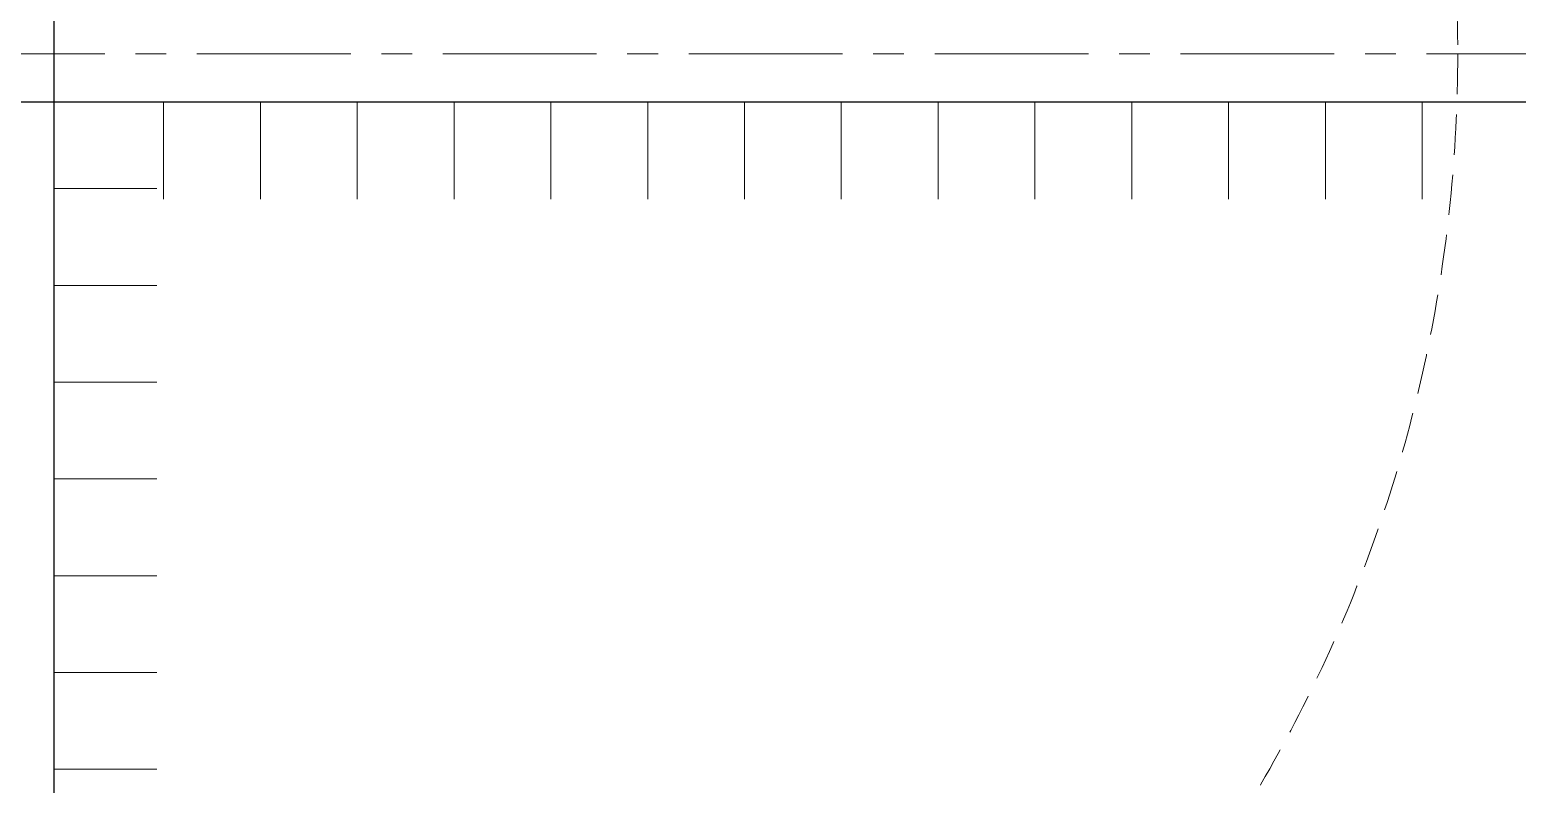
# Model space of a CAD drawing. Header units: millimetres. Extents: x -1359830 to -1240265, y -705366 to -618243.
# Drawn here: x -1295795 to -1295057, y -633011 to -632637 of the extents above; entities that cross this region are included whole.
import ezdxf

# ---------------------------------------------------------------- set-up
doc = ezdxf.new("R2010")
doc.units = ezdxf.units.MM
doc.header["$MEASUREMENT"] = 0
doc.linetypes.add('CENTER', pattern=[50.8, 31.75, -6.35, 6.35, -6.35])
doc.linetypes.add('HIDDENX2', pattern=[0.75, 0.5, -0.25])
for name, color, linetype, lineweight in [('1.NET BAO-F', 3, 'Continuous', 25), ('5.HATCH-F', 8, 'Continuous', 5), ('6.NET TRUC-F', 5, 'CENTER', 15), ('8.KHUAT-F', 9, 'HIDDENX2', 18), ('S-dims', 8, 'Continuous', 18)]:
    doc.layers.add(name, color=color, linetype=linetype, lineweight=lineweight)

# ---------------------------------------------------------------- blocks, each defined once
blk = doc.blocks.new('18')
at = {"layer": '1.NET BAO-F', "ltscale": 10}
for p, q in [((-1311869.742, -623200.853), (-1311869.742, -623500.853)), ((-1311869.742, -623353.853), (-1312022.742, -623353.853)), ((-1311722.742, -623353.853), (-1311869.742, -623353.853))]:
    blk.add_line(p, q, dxfattribs=at)
blk.add_circle((-1311872.742, -623350.853), 150, dxfattribs=at)
at = {"layer": '5.HATCH-F', "ltscale": 10}
for p, q in [((-1311862.945, -623353.853), (-1311862.945, -623359.853)), ((-1311856.945, -623353.853), (-1311856.945, -623359.853)), ((-1311850.945, -623353.853), (-1311850.945, -623359.853)), ((-1311844.945, -623353.853), (-1311844.945, -623359.853)), ((-1311838.945, -623353.853), (-1311838.945, -623359.853)), ((-1311832.945, -623353.853), (-1311832.945, -623359.853)), ((-1311826.945, -623353.853), (-1311826.945, -623359.853)), ((-1311820.945, -623353.853), (-1311820.945, -623359.853)), ((-1311814.945, -623353.853), (-1311814.945, -623359.853)), ((-1311808.945, -623353.853), (-1311808.945, -623359.853)), ((-1311802.945, -623353.853), (-1311802.945, -623359.853)), ((-1311796.945, -623353.853), (-1311796.945, -623359.853)), ((-1311790.945, -623353.853), (-1311790.945, -623359.853)), ((-1311784.945, -623353.853), (-1311784.945, -623359.853)), ((-1311863.742, -623359.202), (-1311869.742, -623359.202)), ((-1311863.739, -623359.202), (-1311869.739, -623359.202)), ((-1311863.735, -623359.202), (-1311869.735, -623359.202)), ((-1311863.731, -623359.202), (-1311869.731, -623359.202)), ((-1311863.727, -623359.202), (-1311869.727, -623359.202)), ((-1311863.724, -623359.202), (-1311869.724, -623359.202)), ((-1311863.72, -623359.202), (-1311869.72, -623359.202)), ((-1311863.716, -623359.202), (-1311869.716, -623359.202)), ((-1311863.712, -623359.202), (-1311869.712, -623359.202)), ((-1311863.709, -623359.202), (-1311869.709, -623359.202)), ((-1311863.705, -623359.202), (-1311869.705, -623359.202)), ((-1311863.701, -623359.202), (-1311869.701, -623359.202)), ((-1311863.697, -623359.202), (-1311869.697, -623359.202)), ((-1311863.694, -623359.202), (-1311869.694, -623359.202)), ((-1311863.69, -623359.202), (-1311869.69, -623359.202)), ((-1311863.686, -623359.202), (-1311869.686, -623359.202)), ((-1311863.682, -623359.202), (-1311869.682, -623359.202)), ((-1311863.679, -623359.202), (-1311869.679, -623359.202)), ((-1311863.675, -623359.202), (-1311869.675, -623359.202)), ((-1311863.671, -623359.202), (-1311869.671, -623359.202)), ((-1311863.667, -623359.202), (-1311869.667, -623359.202)), ((-1311863.664, -623359.202), (-1311869.664, -623359.202)), ((-1311863.66, -623359.202), (-1311869.66, -623359.202)), ((-1311863.656, -623359.202), (-1311869.656, -623359.202)), ((-1311863.652, -623359.202), (-1311869.652, -623359.202)), ((-1311863.649, -623359.202), (-1311869.649, -623359.202)), ((-1311863.645, -623359.202), (-1311869.645, -623359.202)), ((-1311863.641, -623359.202), (-1311869.641, -623359.202)), ((-1311863.637, -623359.202), (-1311869.637, -623359.202)), ((-1311863.634, -623359.202), (-1311869.634, -623359.202)), ((-1311863.63, -623359.202), (-1311869.63, -623359.202)), ((-1311863.626, -623359.202), (-1311869.626, -623359.202)), ((-1311863.622, -623359.202), (-1311869.622, -623359.202)), ((-1311863.619, -623359.202), (-1311869.619, -623359.202)), ((-1311863.615, -623359.202), (-1311869.615, -623359.202)), ((-1311863.611, -623359.202), (-1311869.611, -623359.202)), ((-1311863.607, -623359.202), (-1311869.607, -623359.202)), ((-1311863.604, -623359.202), (-1311869.604, -623359.202)), ((-1311863.6, -623359.202), (-1311869.6, -623359.202)), ((-1311863.596, -623359.202), (-1311869.596, -623359.202)), ((-1311863.592, -623359.202), (-1311869.592, -623359.202)), ((-1311863.589, -623359.202), (-1311869.589, -623359.202)), ((-1311863.585, -623359.202), (-1311869.585, -623359.202)), ((-1311863.581, -623359.202), (-1311869.581, -623359.202)), ((-1311863.577, -623359.202), (-1311869.577, -623359.202)), ((-1311863.574, -623359.202), (-1311869.574, -623359.202)), ((-1311863.57, -623359.202), (-1311869.57, -623359.202)), ((-1311863.566, -623359.202), (-1311869.566, -623359.202)), ((-1311863.562, -623359.202), (-1311869.562, -623359.202)), ((-1311863.559, -623359.202), (-1311869.559, -623359.202)), ((-1311863.555, -623359.202), (-1311869.555, -623359.202)), ((-1311863.551, -623359.202), (-1311869.551, -623359.202)), ((-1311863.547, -623359.202), (-1311869.547, -623359.202)), ((-1311863.544, -623359.202), (-1311869.544, -623359.202)), ((-1311863.54, -623359.202), (-1311869.54, -623359.202)), ((-1311863.536, -623359.202), (-1311869.536, -623359.202)), ((-1311863.532, -623359.202), (-1311869.532, -623359.202)), ((-1311863.529, -623359.202), (-1311869.529, -623359.202)), ((-1311863.525, -623359.202), (-1311869.525, -623359.202)), ((-1311863.521, -623359.202), (-1311869.521, -623359.202)), ((-1311863.517, -623359.202), (-1311869.517, -623359.202)), ((-1311863.514, -623359.202), (-1311869.514, -623359.202)), ((-1311863.51, -623359.202), (-1311869.51, -623359.202)), ((-1311863.506, -623359.202), (-1311869.506, -623359.202)), ((-1311863.502, -623359.202), (-1311869.502, -623359.202)), ((-1311863.499, -623359.202), (-1311869.499, -623359.202)), ((-1311863.495, -623359.202), (-1311869.495, -623359.202)), ((-1311863.491, -623359.202), (-1311869.491, -623359.202)), ((-1311863.487, -623359.202), (-1311869.487, -623359.202)), ((-1311863.484, -623359.202), (-1311869.484, -623359.202)), ((-1311863.48, -623359.202), (-1311869.48, -623359.202)), ((-1311863.476, -623359.202), (-1311869.476, -623359.202)), ((-1311863.472, -623359.202), (-1311869.472, -623359.202)), ((-1311863.469, -623359.202), (-1311869.469, -623359.202)), ((-1311863.465, -623359.202), (-1311869.465, -623359.202)), ((-1311863.461, -623359.202), (-1311869.461, -623359.202)), ((-1311863.457, -623359.202), (-1311869.457, -623359.202)), ((-1311863.454, -623359.202), (-1311869.454, -623359.202)), ((-1311863.45, -623359.202), (-1311869.45, -623359.202)), ((-1311863.446, -623359.202), (-1311869.446, -623359.202)), ((-1311863.442, -623359.202), (-1311869.442, -623359.202)), ((-1311863.439, -623359.202), (-1311869.439, -623359.202)), ((-1311863.435, -623359.202), (-1311869.435, -623359.202)), ((-1311863.431, -623359.202), (-1311869.431, -623359.202)), ((-1311863.427, -623359.202), (-1311869.427, -623359.202)), ((-1311863.424, -623359.202), (-1311869.424, -623359.202)), ((-1311863.42, -623359.202), (-1311869.42, -623359.202)), ((-1311863.416, -623359.202), (-1311869.416, -623359.202)), ((-1311863.412, -623359.202), (-1311869.412, -623359.202)), ((-1311863.409, -623359.202), (-1311869.409, -623359.202)), ((-1311863.405, -623359.202), (-1311869.405, -623359.202)), ((-1311863.401, -623359.202), (-1311869.401, -623359.202)), ((-1311863.397, -623359.202), (-1311869.397, -623359.202)), ((-1311863.394, -623359.202), (-1311869.394, -623359.202)), ((-1311863.39, -623359.202), (-1311869.39, -623359.202)), ((-1311863.386, -623359.202), (-1311869.386, -623359.202)), ((-1311863.382, -623359.202), (-1311869.382, -623359.202)), ((-1311863.379, -623359.202), (-1311869.379, -623359.202)), ((-1311863.375, -623359.202), (-1311869.375, -623359.202)), ((-1311863.371, -623359.202), (-1311869.371, -623359.202)), ((-1311863.742, -623365.202), (-1311869.742, -623365.202)), ((-1311863.739, -623365.202), (-1311869.739, -623365.202)), ((-1311863.735, -623365.202), (-1311869.735, -623365.202)), ((-1311863.731, -623365.202), (-1311869.731, -623365.202)), ((-1311863.727, -623365.202), (-1311869.727, -623365.202)), ((-1311863.724, -623365.202), (-1311869.724, -623365.202)), ((-1311863.72, -623365.202), (-1311869.72, -623365.202)), ((-1311863.716, -623365.202), (-1311869.716, -623365.202)), ((-1311863.712, -623365.202), (-1311869.712, -623365.202)), ((-1311863.709, -623365.202), (-1311869.709, -623365.202)), ((-1311863.705, -623365.202), (-1311869.705, -623365.202)), ((-1311863.701, -623365.202), (-1311869.701, -623365.202)), ((-1311863.697, -623365.202), (-1311869.697, -623365.202)), ((-1311863.694, -623365.202), (-1311869.694, -623365.202)), ((-1311863.69, -623365.202), (-1311869.69, -623365.202)), ((-1311863.686, -623365.202), (-1311869.686, -623365.202)), ((-1311863.682, -623365.202), (-1311869.682, -623365.202)), ((-1311863.679, -623365.202), (-1311869.679, -623365.202)), ((-1311863.675, -623365.202), (-1311869.675, -623365.202)), ((-1311863.671, -623365.202), (-1311869.671, -623365.202)), ((-1311863.667, -623365.202), (-1311869.667, -623365.202)), ((-1311863.664, -623365.202), (-1311869.664, -623365.202)), ((-1311863.66, -623365.202), (-1311869.66, -623365.202)), ((-1311863.656, -623365.202), (-1311869.656, -623365.202)), ((-1311863.652, -623365.202), (-1311869.652, -623365.202)), ((-1311863.649, -623365.202), (-1311869.649, -623365.202)), ((-1311863.645, -623365.202), (-1311869.645, -623365.202)), ((-1311863.641, -623365.202), (-1311869.641, -623365.202)), ((-1311863.637, -623365.202), (-1311869.637, -623365.202)), ((-1311863.634, -623365.202), (-1311869.634, -623365.202)), ((-1311863.63, -623365.202), (-1311869.63, -623365.202)), ((-1311863.626, -623365.202), (-1311869.626, -623365.202)), ((-1311863.622, -623365.202), (-1311869.622, -623365.202)), ((-1311863.619, -623365.202), (-1311869.619, -623365.202)), ((-1311863.615, -623365.202), (-1311869.615, -623365.202)), ((-1311863.611, -623365.202), (-1311869.611, -623365.202)), ((-1311863.607, -623365.202), (-1311869.607, -623365.202)), ((-1311863.604, -623365.202), (-1311869.604, -623365.202)), ((-1311863.6, -623365.202), (-1311869.6, -623365.202)), ((-1311863.596, -623365.202), (-1311869.596, -623365.202)), ((-1311863.592, -623365.202), (-1311869.592, -623365.202)), ((-1311863.589, -623365.202), (-1311869.589, -623365.202)), ((-1311863.585, -623365.202), (-1311869.585, -623365.202)), ((-1311863.581, -623365.202), (-1311869.581, -623365.202)), ((-1311863.577, -623365.202), (-1311869.577, -623365.202)), ((-1311863.574, -623365.202), (-1311869.574, -623365.202)), ((-1311863.57, -623365.202), (-1311869.57, -623365.202)), ((-1311863.566, -623365.202), (-1311869.566, -623365.202)), ((-1311863.562, -623365.202), (-1311869.562, -623365.202)), ((-1311863.559, -623365.202), (-1311869.559, -623365.202)), ((-1311863.555, -623365.202), (-1311869.555, -623365.202)), ((-1311863.551, -623365.202), (-1311869.551, -623365.202)), ((-1311863.547, -623365.202), (-1311869.547, -623365.202)), ((-1311863.544, -623365.202), (-1311869.544, -623365.202)), ((-1311863.54, -623365.202), (-1311869.54, -623365.202)), ((-1311863.536, -623365.202), (-1311869.536, -623365.202)), ((-1311863.532, -623365.202), (-1311869.532, -623365.202)), ((-1311863.529, -623365.202), (-1311869.529, -623365.202)), ((-1311863.525, -623365.202), (-1311869.525, -623365.202)), ((-1311863.521, -623365.202), (-1311869.521, -623365.202)), ((-1311863.517, -623365.202), (-1311869.517, -623365.202)), ((-1311863.514, -623365.202), (-1311869.514, -623365.202)), ((-1311863.51, -623365.202), (-1311869.51, -623365.202)), ((-1311863.506, -623365.202), (-1311869.506, -623365.202)), ((-1311863.502, -623365.202), (-1311869.502, -623365.202)), ((-1311863.499, -623365.202), (-1311869.499, -623365.202)), ((-1311863.495, -623365.202), (-1311869.495, -623365.202)), ((-1311863.491, -623365.202), (-1311869.491, -623365.202)), ((-1311863.487, -623365.202), (-1311869.487, -623365.202)), ((-1311863.484, -623365.202), (-1311869.484, -623365.202)), ((-1311863.48, -623365.202), (-1311869.48, -623365.202)), ((-1311863.476, -623365.202), (-1311869.476, -623365.202)), ((-1311863.472, -623365.202), (-1311869.472, -623365.202)), ((-1311863.469, -623365.202), (-1311869.469, -623365.202)), ((-1311863.465, -623365.202), (-1311869.465, -623365.202)), ((-1311863.461, -623365.202), (-1311869.461, -623365.202)), ((-1311863.457, -623365.202), (-1311869.457, -623365.202)), ((-1311863.454, -623365.202), (-1311869.454, -623365.202)), ((-1311863.45, -623365.202), (-1311869.45, -623365.202)), ((-1311863.446, -623365.202), (-1311869.446, -623365.202)), ((-1311863.442, -623365.202), (-1311869.442, -623365.202)), ((-1311863.439, -623365.202), (-1311869.439, -623365.202)), ((-1311863.435, -623365.202), (-1311869.435, -623365.202)), ((-1311863.431, -623365.202), (-1311869.431, -623365.202)), ((-1311863.427, -623365.202), (-1311869.427, -623365.202)), ((-1311863.424, -623365.202), (-1311869.424, -623365.202)), ((-1311863.42, -623365.202), (-1311869.42, -623365.202)), ((-1311863.416, -623365.202), (-1311869.416, -623365.202)), ((-1311863.412, -623365.202), (-1311869.412, -623365.202)), ((-1311863.409, -623365.202), (-1311869.409, -623365.202)), ((-1311863.405, -623365.202), (-1311869.405, -623365.202)), ((-1311863.401, -623365.202), (-1311869.401, -623365.202)), ((-1311863.397, -623365.202), (-1311869.397, -623365.202)), ((-1311863.394, -623365.202), (-1311869.394, -623365.202)), ((-1311863.39, -623365.202), (-1311869.39, -623365.202)), ((-1311863.386, -623365.202), (-1311869.386, -623365.202)), ((-1311863.382, -623365.202), (-1311869.382, -623365.202)), ((-1311863.379, -623365.202), (-1311869.379, -623365.202)), ((-1311863.375, -623365.202), (-1311869.375, -623365.202)), ((-1311863.371, -623365.202), (-1311869.371, -623365.202)), ((-1311863.742, -623371.202), (-1311869.742, -623371.202)), ((-1311863.739, -623371.202), (-1311869.739, -623371.202)), ((-1311863.735, -623371.202), (-1311869.735, -623371.202)), ((-1311863.731, -623371.202), (-1311869.731, -623371.202)), ((-1311863.727, -623371.202), (-1311869.727, -623371.202)), ((-1311863.724, -623371.202), (-1311869.724, -623371.202)), ((-1311863.72, -623371.202), (-1311869.72, -623371.202)), ((-1311863.716, -623371.202), (-1311869.716, -623371.202)), ((-1311863.712, -623371.202), (-1311869.712, -623371.202)), ((-1311863.709, -623371.202), (-1311869.709, -623371.202)), ((-1311863.705, -623371.202), (-1311869.705, -623371.202)), ((-1311863.701, -623371.202), (-1311869.701, -623371.202)), ((-1311863.697, -623371.202), (-1311869.697, -623371.202)), ((-1311863.694, -623371.202), (-1311869.694, -623371.202)), ((-1311863.69, -623371.202), (-1311869.69, -623371.202)), ((-1311863.686, -623371.202), (-1311869.686, -623371.202)), ((-1311863.682, -623371.202), (-1311869.682, -623371.202)), ((-1311863.679, -623371.202), (-1311869.679, -623371.202)), ((-1311863.675, -623371.202), (-1311869.675, -623371.202)), ((-1311863.671, -623371.202), (-1311869.671, -623371.202)), ((-1311863.667, -623371.202), (-1311869.667, -623371.202)), ((-1311863.664, -623371.202), (-1311869.664, -623371.202)), ((-1311863.66, -623371.202), (-1311869.66, -623371.202)), ((-1311863.656, -623371.202), (-1311869.656, -623371.202)), ((-1311863.652, -623371.202), (-1311869.652, -623371.202)), ((-1311863.649, -623371.202), (-1311869.649, -623371.202)), ((-1311863.645, -623371.202), (-1311869.645, -623371.202)), ((-1311863.641, -623371.202), (-1311869.641, -623371.202)), ((-1311863.637, -623371.202), (-1311869.637, -623371.202)), ((-1311863.634, -623371.202), (-1311869.634, -623371.202)), ((-1311863.63, -623371.202), (-1311869.63, -623371.202)), ((-1311863.626, -623371.202), (-1311869.626, -623371.202)), ((-1311863.622, -623371.202), (-1311869.622, -623371.202)), ((-1311863.619, -623371.202), (-1311869.619, -623371.202)), ((-1311863.615, -623371.202), (-1311869.615, -623371.202)), ((-1311863.611, -623371.202), (-1311869.611, -623371.202)), ((-1311863.607, -623371.202), (-1311869.607, -623371.202)), ((-1311863.604, -623371.202), (-1311869.604, -623371.202)), ((-1311863.6, -623371.202), (-1311869.6, -623371.202)), ((-1311863.596, -623371.202), (-1311869.596, -623371.202)), ((-1311863.592, -623371.202), (-1311869.592, -623371.202)), ((-1311863.589, -623371.202), (-1311869.589, -623371.202)), ((-1311863.585, -623371.202), (-1311869.585, -623371.202)), ((-1311863.581, -623371.202), (-1311869.581, -623371.202)), ((-1311863.577, -623371.202), (-1311869.577, -623371.202)), ((-1311863.574, -623371.202), (-1311869.574, -623371.202)), ((-1311863.57, -623371.202), (-1311869.57, -623371.202)), ((-1311863.566, -623371.202), (-1311869.566, -623371.202)), ((-1311863.562, -623371.202), (-1311869.562, -623371.202)), ((-1311863.559, -623371.202), (-1311869.559, -623371.202)), ((-1311863.555, -623371.202), (-1311869.555, -623371.202)), ((-1311863.551, -623371.202), (-1311869.551, -623371.202)), ((-1311863.547, -623371.202), (-1311869.547, -623371.202)), ((-1311863.544, -623371.202), (-1311869.544, -623371.202)), ((-1311863.54, -623371.202), (-1311869.54, -623371.202)), ((-1311863.536, -623371.202), (-1311869.536, -623371.202)), ((-1311863.532, -623371.202), (-1311869.532, -623371.202)), ((-1311863.529, -623371.202), (-1311869.529, -623371.202)), ((-1311863.525, -623371.202), (-1311869.525, -623371.202)), ((-1311863.521, -623371.202), (-1311869.521, -623371.202)), ((-1311863.517, -623371.202), (-1311869.517, -623371.202)), ((-1311863.514, -623371.202), (-1311869.514, -623371.202)), ((-1311863.51, -623371.202), (-1311869.51, -623371.202)), ((-1311863.506, -623371.202), (-1311869.506, -623371.202)), ((-1311863.502, -623371.202), (-1311869.502, -623371.202)), ((-1311863.499, -623371.202), (-1311869.499, -623371.202)), ((-1311863.495, -623371.202), (-1311869.495, -623371.202)), ((-1311863.491, -623371.202), (-1311869.491, -623371.202)), ((-1311863.487, -623371.202), (-1311869.487, -623371.202)), ((-1311863.484, -623371.202), (-1311869.484, -623371.202)), ((-1311863.48, -623371.202), (-1311869.48, -623371.202)), ((-1311863.476, -623371.202), (-1311869.476, -623371.202)), ((-1311863.472, -623371.202), (-1311869.472, -623371.202)), ((-1311863.469, -623371.202), (-1311869.469, -623371.202)), ((-1311863.465, -623371.202), (-1311869.465, -623371.202)), ((-1311863.461, -623371.202), (-1311869.461, -623371.202)), ((-1311863.457, -623371.202), (-1311869.457, -623371.202)), ((-1311863.454, -623371.202), (-1311869.454, -623371.202)), ((-1311863.45, -623371.202), (-1311869.45, -623371.202)), ((-1311863.446, -623371.202), (-1311869.446, -623371.202)), ((-1311863.442, -623371.202), (-1311869.442, -623371.202)), ((-1311863.439, -623371.202), (-1311869.439, -623371.202)), ((-1311863.435, -623371.202), (-1311869.435, -623371.202)), ((-1311863.431, -623371.202), (-1311869.431, -623371.202)), ((-1311863.427, -623371.202), (-1311869.427, -623371.202)), ((-1311863.424, -623371.202), (-1311869.424, -623371.202)), ((-1311863.42, -623371.202), (-1311869.42, -623371.202)), ((-1311863.416, -623371.202), (-1311869.416, -623371.202)), ((-1311863.412, -623371.202), (-1311869.412, -623371.202)), ((-1311863.409, -623371.202), (-1311869.409, -623371.202)), ((-1311863.405, -623371.202), (-1311869.405, -623371.202)), ((-1311863.401, -623371.202), (-1311869.401, -623371.202)), ((-1311863.397, -623371.202), (-1311869.397, -623371.202)), ((-1311863.394, -623371.202), (-1311869.394, -623371.202)), ((-1311863.39, -623371.202), (-1311869.39, -623371.202)), ((-1311863.386, -623371.202), (-1311869.386, -623371.202)), ((-1311863.382, -623371.202), (-1311869.382, -623371.202)), ((-1311863.379, -623371.202), (-1311869.379, -623371.202)), ((-1311863.375, -623371.202), (-1311869.375, -623371.202)), ((-1311863.371, -623371.202), (-1311869.371, -623371.202)), ((-1311863.742, -623377.202), (-1311869.742, -623377.202)), ((-1311863.739, -623377.202), (-1311869.739, -623377.202)), ((-1311863.735, -623377.202), (-1311869.735, -623377.202)), ((-1311863.731, -623377.202), (-1311869.731, -623377.202)), ((-1311863.727, -623377.202), (-1311869.727, -623377.202)), ((-1311863.724, -623377.202), (-1311869.724, -623377.202)), ((-1311863.72, -623377.202), (-1311869.72, -623377.202)), ((-1311863.716, -623377.202), (-1311869.716, -623377.202)), ((-1311863.712, -623377.202), (-1311869.712, -623377.202)), ((-1311863.709, -623377.202), (-1311869.709, -623377.202)), ((-1311863.705, -623377.202), (-1311869.705, -623377.202)), ((-1311863.701, -623377.202), (-1311869.701, -623377.202)), ((-1311863.697, -623377.202), (-1311869.697, -623377.202)), ((-1311863.694, -623377.202), (-1311869.694, -623377.202)), ((-1311863.69, -623377.202), (-1311869.69, -623377.202)), ((-1311863.686, -623377.202), (-1311869.686, -623377.202)), ((-1311863.682, -623377.202), (-1311869.682, -623377.202)), ((-1311863.679, -623377.202), (-1311869.679, -623377.202)), ((-1311863.675, -623377.202), (-1311869.675, -623377.202)), ((-1311863.671, -623377.202), (-1311869.671, -623377.202)), ((-1311863.667, -623377.202), (-1311869.667, -623377.202)), ((-1311863.664, -623377.202), (-1311869.664, -623377.202)), ((-1311863.66, -623377.202), (-1311869.66, -623377.202)), ((-1311863.656, -623377.202), (-1311869.656, -623377.202)), ((-1311863.652, -623377.202), (-1311869.652, -623377.202)), ((-1311863.649, -623377.202), (-1311869.649, -623377.202)), ((-1311863.645, -623377.202), (-1311869.645, -623377.202)), ((-1311863.641, -623377.202), (-1311869.641, -623377.202)), ((-1311863.637, -623377.202), (-1311869.637, -623377.202)), ((-1311863.634, -623377.202), (-1311869.634, -623377.202)), ((-1311863.63, -623377.202), (-1311869.63, -623377.202)), ((-1311863.626, -623377.202), (-1311869.626, -623377.202)), ((-1311863.622, -623377.202), (-1311869.622, -623377.202)), ((-1311863.619, -623377.202), (-1311869.619, -623377.202)), ((-1311863.615, -623377.202), (-1311869.615, -623377.202)), ((-1311863.611, -623377.202), (-1311869.611, -623377.202)), ((-1311863.607, -623377.202), (-1311869.607, -623377.202)), ((-1311863.604, -623377.202), (-1311869.604, -623377.202)), ((-1311863.6, -623377.202), (-1311869.6, -623377.202)), ((-1311863.596, -623377.202), (-1311869.596, -623377.202)), ((-1311863.592, -623377.202), (-1311869.592, -623377.202)), ((-1311863.589, -623377.202), (-1311869.589, -623377.202)), ((-1311863.585, -623377.202), (-1311869.585, -623377.202)), ((-1311863.581, -623377.202), (-1311869.581, -623377.202)), ((-1311863.577, -623377.202), (-1311869.577, -623377.202)), ((-1311863.574, -623377.202), (-1311869.574, -623377.202)), ((-1311863.57, -623377.202), (-1311869.57, -623377.202)), ((-1311863.566, -623377.202), (-1311869.566, -623377.202)), ((-1311863.562, -623377.202), (-1311869.562, -623377.202)), ((-1311863.559, -623377.202), (-1311869.559, -623377.202)), ((-1311863.555, -623377.202), (-1311869.555, -623377.202)), ((-1311863.551, -623377.202), (-1311869.551, -623377.202)), ((-1311863.547, -623377.202), (-1311869.547, -623377.202)), ((-1311863.544, -623377.202), (-1311869.544, -623377.202)), ((-1311863.54, -623377.202), (-1311869.54, -623377.202)), ((-1311863.536, -623377.202), (-1311869.536, -623377.202)), ((-1311863.532, -623377.202), (-1311869.532, -623377.202)), ((-1311863.529, -623377.202), (-1311869.529, -623377.202)), ((-1311863.525, -623377.202), (-1311869.525, -623377.202)), ((-1311863.521, -623377.202), (-1311869.521, -623377.202)), ((-1311863.517, -623377.202), (-1311869.517, -623377.202)), ((-1311863.514, -623377.202), (-1311869.514, -623377.202)), ((-1311863.51, -623377.202), (-1311869.51, -623377.202)), ((-1311863.506, -623377.202), (-1311869.506, -623377.202)), ((-1311863.502, -623377.202), (-1311869.502, -623377.202)), ((-1311863.499, -623377.202), (-1311869.499, -623377.202)), ((-1311863.495, -623377.202), (-1311869.495, -623377.202)), ((-1311863.491, -623377.202), (-1311869.491, -623377.202)), ((-1311863.487, -623377.202), (-1311869.487, -623377.202)), ((-1311863.484, -623377.202), (-1311869.484, -623377.202)), ((-1311863.48, -623377.202), (-1311869.48, -623377.202)), ((-1311863.476, -623377.202), (-1311869.476, -623377.202)), ((-1311863.472, -623377.202), (-1311869.472, -623377.202)), ((-1311863.469, -623377.202), (-1311869.469, -623377.202)), ((-1311863.465, -623377.202), (-1311869.465, -623377.202)), ((-1311863.461, -623377.202), (-1311869.461, -623377.202)), ((-1311863.457, -623377.202), (-1311869.457, -623377.202)), ((-1311863.454, -623377.202), (-1311869.454, -623377.202)), ((-1311863.45, -623377.202), (-1311869.45, -623377.202)), ((-1311863.446, -623377.202), (-1311869.446, -623377.202)), ((-1311863.442, -623377.202), (-1311869.442, -623377.202)), ((-1311863.439, -623377.202), (-1311869.439, -623377.202)), ((-1311863.435, -623377.202), (-1311869.435, -623377.202)), ((-1311863.431, -623377.202), (-1311869.431, -623377.202)), ((-1311863.427, -623377.202), (-1311869.427, -623377.202)), ((-1311863.424, -623377.202), (-1311869.424, -623377.202)), ((-1311863.42, -623377.202), (-1311869.42, -623377.202)), ((-1311863.416, -623377.202), (-1311869.416, -623377.202)), ((-1311863.412, -623377.202), (-1311869.412, -623377.202)), ((-1311863.409, -623377.202), (-1311869.409, -623377.202)), ((-1311863.405, -623377.202), (-1311869.405, -623377.202)), ((-1311863.401, -623377.202), (-1311869.401, -623377.202)), ((-1311863.397, -623377.202), (-1311869.397, -623377.202)), ((-1311863.394, -623377.202), (-1311869.394, -623377.202)), ((-1311863.39, -623377.202), (-1311869.39, -623377.202)), ((-1311863.386, -623377.202), (-1311869.386, -623377.202)), ((-1311863.382, -623377.202), (-1311869.382, -623377.202)), ((-1311863.379, -623377.202), (-1311869.379, -623377.202)), ((-1311863.375, -623377.202), (-1311869.375, -623377.202)), ((-1311863.371, -623377.202), (-1311869.371, -623377.202)), ((-1311863.742, -623383.202), (-1311869.742, -623383.202)), ((-1311863.739, -623383.202), (-1311869.739, -623383.202)), ((-1311863.735, -623383.202), (-1311869.735, -623383.202)), ((-1311863.731, -623383.202), (-1311869.731, -623383.202)), ((-1311863.727, -623383.202), (-1311869.727, -623383.202)), ((-1311863.724, -623383.202), (-1311869.724, -623383.202)), ((-1311863.72, -623383.202), (-1311869.72, -623383.202)), ((-1311863.716, -623383.202), (-1311869.716, -623383.202)), ((-1311863.712, -623383.202), (-1311869.712, -623383.202)), ((-1311863.709, -623383.202), (-1311869.709, -623383.202)), ((-1311863.705, -623383.202), (-1311869.705, -623383.202)), ((-1311863.701, -623383.202), (-1311869.701, -623383.202)), ((-1311863.697, -623383.202), (-1311869.697, -623383.202)), ((-1311863.694, -623383.202), (-1311869.694, -623383.202)), ((-1311863.69, -623383.202), (-1311869.69, -623383.202)), ((-1311863.686, -623383.202), (-1311869.686, -623383.202)), ((-1311863.682, -623383.202), (-1311869.682, -623383.202)), ((-1311863.679, -623383.202), (-1311869.679, -623383.202)), ((-1311863.675, -623383.202), (-1311869.675, -623383.202)), ((-1311863.671, -623383.202), (-1311869.671, -623383.202)), ((-1311863.667, -623383.202), (-1311869.667, -623383.202)), ((-1311863.664, -623383.202), (-1311869.664, -623383.202)), ((-1311863.66, -623383.202), (-1311869.66, -623383.202)), ((-1311863.656, -623383.202), (-1311869.656, -623383.202)), ((-1311863.652, -623383.202), (-1311869.652, -623383.202)), ((-1311863.649, -623383.202), (-1311869.649, -623383.202)), ((-1311863.645, -623383.202), (-1311869.645, -623383.202)), ((-1311863.641, -623383.202), (-1311869.641, -623383.202)), ((-1311863.637, -623383.202), (-1311869.637, -623383.202)), ((-1311863.634, -623383.202), (-1311869.634, -623383.202)), ((-1311863.63, -623383.202), (-1311869.63, -623383.202)), ((-1311863.626, -623383.202), (-1311869.626, -623383.202)), ((-1311863.622, -623383.202), (-1311869.622, -623383.202)), ((-1311863.619, -623383.202), (-1311869.619, -623383.202)), ((-1311863.615, -623383.202), (-1311869.615, -623383.202)), ((-1311863.611, -623383.202), (-1311869.611, -623383.202)), ((-1311863.607, -623383.202), (-1311869.607, -623383.202)), ((-1311863.604, -623383.202), (-1311869.604, -623383.202)), ((-1311863.6, -623383.202), (-1311869.6, -623383.202)), ((-1311863.596, -623383.202), (-1311869.596, -623383.202)), ((-1311863.592, -623383.202), (-1311869.592, -623383.202)), ((-1311863.589, -623383.202), (-1311869.589, -623383.202)), ((-1311863.585, -623383.202), (-1311869.585, -623383.202)), ((-1311863.581, -623383.202), (-1311869.581, -623383.202)), ((-1311863.577, -623383.202), (-1311869.577, -623383.202)), ((-1311863.574, -623383.202), (-1311869.574, -623383.202)), ((-1311863.57, -623383.202), (-1311869.57, -623383.202)), ((-1311863.566, -623383.202), (-1311869.566, -623383.202)), ((-1311863.562, -623383.202), (-1311869.562, -623383.202)), ((-1311863.559, -623383.202), (-1311869.559, -623383.202)), ((-1311863.555, -623383.202), (-1311869.555, -623383.202)), ((-1311863.551, -623383.202), (-1311869.551, -623383.202)), ((-1311863.547, -623383.202), (-1311869.547, -623383.202)), ((-1311863.544, -623383.202), (-1311869.544, -623383.202)), ((-1311863.54, -623383.202), (-1311869.54, -623383.202)), ((-1311863.536, -623383.202), (-1311869.536, -623383.202)), ((-1311863.532, -623383.202), (-1311869.532, -623383.202)), ((-1311863.529, -623383.202), (-1311869.529, -623383.202)), ((-1311863.525, -623383.202), (-1311869.525, -623383.202)), ((-1311863.521, -623383.202), (-1311869.521, -623383.202)), ((-1311863.517, -623383.202), (-1311869.517, -623383.202)), ((-1311863.514, -623383.202), (-1311869.514, -623383.202)), ((-1311863.51, -623383.202), (-1311869.51, -623383.202)), ((-1311863.506, -623383.202), (-1311869.506, -623383.202)), ((-1311863.502, -623383.202), (-1311869.502, -623383.202)), ((-1311863.499, -623383.202), (-1311869.499, -623383.202)), ((-1311863.495, -623383.202), (-1311869.495, -623383.202)), ((-1311863.491, -623383.202), (-1311869.491, -623383.202)), ((-1311863.487, -623383.202), (-1311869.487, -623383.202)), ((-1311863.484, -623383.202), (-1311869.484, -623383.202)), ((-1311863.48, -623383.202), (-1311869.48, -623383.202)), ((-1311863.476, -623383.202), (-1311869.476, -623383.202)), ((-1311863.472, -623383.202), (-1311869.472, -623383.202)), ((-1311863.469, -623383.202), (-1311869.469, -623383.202)), ((-1311863.465, -623383.202), (-1311869.465, -623383.202)), ((-1311863.461, -623383.202), (-1311869.461, -623383.202)), ((-1311863.457, -623383.202), (-1311869.457, -623383.202)), ((-1311863.454, -623383.202), (-1311869.454, -623383.202)), ((-1311863.45, -623383.202), (-1311869.45, -623383.202)), ((-1311863.446, -623383.202), (-1311869.446, -623383.202)), ((-1311863.442, -623383.202), (-1311869.442, -623383.202)), ((-1311863.439, -623383.202), (-1311869.439, -623383.202)), ((-1311863.435, -623383.202), (-1311869.435, -623383.202)), ((-1311863.431, -623383.202), (-1311869.431, -623383.202)), ((-1311863.427, -623383.202), (-1311869.427, -623383.202)), ((-1311863.424, -623383.202), (-1311869.424, -623383.202)), ((-1311863.42, -623383.202), (-1311869.42, -623383.202)), ((-1311863.416, -623383.202), (-1311869.416, -623383.202)), ((-1311863.412, -623383.202), (-1311869.412, -623383.202)), ((-1311863.409, -623383.202), (-1311869.409, -623383.202)), ((-1311863.405, -623383.202), (-1311869.405, -623383.202)), ((-1311863.401, -623383.202), (-1311869.401, -623383.202)), ((-1311863.397, -623383.202), (-1311869.397, -623383.202)), ((-1311863.394, -623383.202), (-1311869.394, -623383.202)), ((-1311863.39, -623383.202), (-1311869.39, -623383.202)), ((-1311863.386, -623383.202), (-1311869.386, -623383.202)), ((-1311863.382, -623383.202), (-1311869.382, -623383.202)), ((-1311863.379, -623383.202), (-1311869.379, -623383.202)), ((-1311863.375, -623383.202), (-1311869.375, -623383.202)), ((-1311863.371, -623383.202), (-1311869.371, -623383.202)), ((-1311863.742, -623389.202), (-1311869.742, -623389.202)), ((-1311863.739, -623389.202), (-1311869.742, -623389.202)), ((-1311863.735, -623389.202), (-1311869.742, -623389.202)), ((-1311863.731, -623389.202), (-1311869.742, -623389.202)), ((-1311863.727, -623389.202), (-1311869.742, -623389.202)), ((-1311863.724, -623389.202), (-1311869.742, -623389.202)), ((-1311863.72, -623389.202), (-1311869.742, -623389.202)), ((-1311863.716, -623389.202), (-1311869.742, -623389.202)), ((-1311863.712, -623389.202), (-1311869.742, -623389.202)), ((-1311863.709, -623389.202), (-1311869.742, -623389.202)), ((-1311863.705, -623389.202), (-1311869.742, -623389.202)), ((-1311863.701, -623389.202), (-1311869.742, -623389.202)), ((-1311863.697, -623389.202), (-1311869.742, -623389.202)), ((-1311863.694, -623389.202), (-1311869.742, -623389.202)), ((-1311863.69, -623389.202), (-1311869.742, -623389.202)), ((-1311863.686, -623389.202), (-1311869.742, -623389.202)), ((-1311863.682, -623389.202), (-1311869.742, -623389.202)), ((-1311863.679, -623389.202), (-1311869.742, -623389.202)), ((-1311863.675, -623389.202), (-1311869.742, -623389.202)), ((-1311863.671, -623389.202), (-1311869.742, -623389.202)), ((-1311863.667, -623389.202), (-1311869.742, -623389.202)), ((-1311863.664, -623389.202), (-1311869.742, -623389.202)), ((-1311863.66, -623389.202), (-1311869.742, -623389.202)), ((-1311863.656, -623389.202), (-1311869.742, -623389.202)), ((-1311863.652, -623389.202), (-1311869.742, -623389.202)), ((-1311863.649, -623389.202), (-1311869.742, -623389.202)), ((-1311863.645, -623389.202), (-1311869.742, -623389.202)), ((-1311863.641, -623389.202), (-1311869.742, -623389.202)), ((-1311863.637, -623389.202), (-1311869.742, -623389.202)), ((-1311863.634, -623389.202), (-1311869.742, -623389.202)), ((-1311863.63, -623389.202), (-1311869.742, -623389.202)), ((-1311863.626, -623389.202), (-1311869.742, -623389.202)), ((-1311863.622, -623389.202), (-1311869.742, -623389.202)), ((-1311863.619, -623389.202), (-1311869.742, -623389.202)), ((-1311863.615, -623389.202), (-1311869.742, -623389.202)), ((-1311863.611, -623389.202), (-1311869.742, -623389.202)), ((-1311863.607, -623389.202), (-1311869.742, -623389.202)), ((-1311863.604, -623389.202), (-1311869.742, -623389.202)), ((-1311863.6, -623389.202), (-1311869.742, -623389.202)), ((-1311863.596, -623389.202), (-1311869.742, -623389.202)), ((-1311863.592, -623389.202), (-1311869.742, -623389.202)), ((-1311863.589, -623389.202), (-1311869.742, -623389.202)), ((-1311863.585, -623389.202), (-1311869.742, -623389.202)), ((-1311863.581, -623389.202), (-1311869.742, -623389.202)), ((-1311863.577, -623389.202), (-1311869.742, -623389.202)), ((-1311863.574, -623389.202), (-1311869.742, -623389.202)), ((-1311863.57, -623389.202), (-1311869.742, -623389.202)), ((-1311863.566, -623389.202), (-1311869.742, -623389.202)), ((-1311863.562, -623389.202), (-1311869.742, -623389.202)), ((-1311863.559, -623389.202), (-1311869.742, -623389.202)), ((-1311863.555, -623389.202), (-1311869.742, -623389.202)), ((-1311863.551, -623389.202), (-1311869.742, -623389.202)), ((-1311863.547, -623389.202), (-1311869.742, -623389.202)), ((-1311863.544, -623389.202), (-1311869.742, -623389.202)), ((-1311863.54, -623389.202), (-1311869.742, -623389.202)), ((-1311863.536, -623389.202), (-1311869.742, -623389.202)), ((-1311863.532, -623389.202), (-1311869.742, -623389.202)), ((-1311863.529, -623389.202), (-1311869.742, -623389.202)), ((-1311863.525, -623389.202), (-1311869.742, -623389.202)), ((-1311863.521, -623389.202), (-1311869.742, -623389.202)), ((-1311863.517, -623389.202), (-1311869.742, -623389.202)), ((-1311863.514, -623389.202), (-1311869.742, -623389.202)), ((-1311863.51, -623389.202), (-1311869.742, -623389.202)), ((-1311863.506, -623389.202), (-1311869.742, -623389.202)), ((-1311863.502, -623389.202), (-1311869.742, -623389.202)), ((-1311863.499, -623389.202), (-1311869.742, -623389.202)), ((-1311863.495, -623389.202), (-1311869.742, -623389.202)), ((-1311863.491, -623389.202), (-1311869.742, -623389.202)), ((-1311863.487, -623389.202), (-1311869.742, -623389.202)), ((-1311863.484, -623389.202), (-1311869.742, -623389.202)), ((-1311863.48, -623389.202), (-1311869.742, -623389.202)), ((-1311863.476, -623389.202), (-1311869.742, -623389.202)), ((-1311863.472, -623389.202), (-1311869.742, -623389.202)), ((-1311863.469, -623389.202), (-1311869.742, -623389.202)), ((-1311863.465, -623389.202), (-1311869.742, -623389.202)), ((-1311863.461, -623389.202), (-1311869.742, -623389.202)), ((-1311863.457, -623389.202), (-1311869.742, -623389.202)), ((-1311863.454, -623389.202), (-1311869.742, -623389.202)), ((-1311863.45, -623389.202), (-1311869.742, -623389.202)), ((-1311863.446, -623389.202), (-1311869.742, -623389.202)), ((-1311863.442, -623389.202), (-1311869.742, -623389.202)), ((-1311863.439, -623389.202), (-1311869.742, -623389.202)), ((-1311863.435, -623389.202), (-1311869.742, -623389.202)), ((-1311863.431, -623389.202), (-1311869.742, -623389.202)), ((-1311863.427, -623389.202), (-1311869.742, -623389.202)), ((-1311863.424, -623389.202), (-1311869.742, -623389.202)), ((-1311863.42, -623389.202), (-1311869.742, -623389.202)), ((-1311863.416, -623389.202), (-1311869.742, -623389.202)), ((-1311863.412, -623389.202), (-1311869.742, -623389.202)), ((-1311863.409, -623389.202), (-1311869.742, -623389.202)), ((-1311863.405, -623389.202), (-1311869.742, -623389.202)), ((-1311863.401, -623389.202), (-1311869.742, -623389.202)), ((-1311863.397, -623389.202), (-1311869.742, -623389.202)), ((-1311863.394, -623389.202), (-1311869.742, -623389.202)), ((-1311863.39, -623389.202), (-1311869.742, -623389.202)), ((-1311863.386, -623389.202), (-1311869.742, -623389.202)), ((-1311863.382, -623389.202), (-1311869.742, -623389.202)), ((-1311863.379, -623389.202), (-1311869.742, -623389.202)), ((-1311863.375, -623389.202), (-1311869.742, -623389.202)), ((-1311863.371, -623389.202), (-1311869.742, -623389.202)), ((-1311863.742, -623395.202), (-1311869.742, -623395.202)), ((-1311863.739, -623395.202), (-1311869.742, -623395.202)), ((-1311863.735, -623395.202), (-1311869.742, -623395.202)), ((-1311863.731, -623395.202), (-1311869.742, -623395.202)), ((-1311863.727, -623395.202), (-1311869.742, -623395.202)), ((-1311863.724, -623395.202), (-1311869.742, -623395.202)), ((-1311863.72, -623395.202), (-1311869.742, -623395.202)), ((-1311863.716, -623395.202), (-1311869.742, -623395.202)), ((-1311863.712, -623395.202), (-1311869.742, -623395.202)), ((-1311863.709, -623395.202), (-1311869.742, -623395.202)), ((-1311863.705, -623395.202), (-1311869.742, -623395.202)), ((-1311863.701, -623395.202), (-1311869.742, -623395.202)), ((-1311863.697, -623395.202), (-1311869.742, -623395.202)), ((-1311863.694, -623395.202), (-1311869.742, -623395.202)), ((-1311863.69, -623395.202), (-1311869.742, -623395.202)), ((-1311863.686, -623395.202), (-1311869.742, -623395.202)), ((-1311863.682, -623395.202), (-1311869.742, -623395.202)), ((-1311863.679, -623395.202), (-1311869.742, -623395.202)), ((-1311863.675, -623395.202), (-1311869.742, -623395.202)), ((-1311863.671, -623395.202), (-1311869.742, -623395.202)), ((-1311863.667, -623395.202), (-1311869.742, -623395.202)), ((-1311863.664, -623395.202), (-1311869.742, -623395.202)), ((-1311863.66, -623395.202), (-1311869.742, -623395.202)), ((-1311863.656, -623395.202), (-1311869.742, -623395.202)), ((-1311863.652, -623395.202), (-1311869.742, -623395.202)), ((-1311863.649, -623395.202), (-1311869.742, -623395.202)), ((-1311863.645, -623395.202), (-1311869.742, -623395.202)), ((-1311863.641, -623395.202), (-1311869.742, -623395.202)), ((-1311863.637, -623395.202), (-1311869.742, -623395.202)), ((-1311863.634, -623395.202), (-1311869.742, -623395.202)), ((-1311863.63, -623395.202), (-1311869.742, -623395.202)), ((-1311863.626, -623395.202), (-1311869.742, -623395.202)), ((-1311863.622, -623395.202), (-1311869.742, -623395.202)), ((-1311863.619, -623395.202), (-1311869.742, -623395.202)), ((-1311863.615, -623395.202), (-1311869.742, -623395.202)), ((-1311863.611, -623395.202), (-1311869.742, -623395.202)), ((-1311863.607, -623395.202), (-1311869.742, -623395.202)), ((-1311863.604, -623395.202), (-1311869.742, -623395.202)), ((-1311863.6, -623395.202), (-1311869.742, -623395.202)), ((-1311863.596, -623395.202), (-1311869.742, -623395.202)), ((-1311863.592, -623395.202), (-1311869.742, -623395.202)), ((-1311863.589, -623395.202), (-1311869.742, -623395.202)), ((-1311863.585, -623395.202), (-1311869.742, -623395.202)), ((-1311863.581, -623395.202), (-1311869.742, -623395.202)), ((-1311863.577, -623395.202), (-1311869.742, -623395.202)), ((-1311863.574, -623395.202), (-1311869.742, -623395.202)), ((-1311863.57, -623395.202), (-1311869.742, -623395.202)), ((-1311863.566, -623395.202), (-1311869.742, -623395.202)), ((-1311863.562, -623395.202), (-1311869.742, -623395.202)), ((-1311863.559, -623395.202), (-1311869.742, -623395.202)), ((-1311863.555, -623395.202), (-1311869.742, -623395.202)), ((-1311863.551, -623395.202), (-1311869.742, -623395.202)), ((-1311863.547, -623395.202), (-1311869.742, -623395.202)), ((-1311863.544, -623395.202), (-1311869.742, -623395.202)), ((-1311863.54, -623395.202), (-1311869.742, -623395.202)), ((-1311863.536, -623395.202), (-1311869.742, -623395.202)), ((-1311863.532, -623395.202), (-1311869.742, -623395.202)), ((-1311863.529, -623395.202), (-1311869.742, -623395.202)), ((-1311863.525, -623395.202), (-1311869.742, -623395.202)), ((-1311863.521, -623395.202), (-1311869.742, -623395.202)), ((-1311863.517, -623395.202), (-1311869.742, -623395.202)), ((-1311863.514, -623395.202), (-1311869.742, -623395.202)), ((-1311863.51, -623395.202), (-1311869.742, -623395.202)), ((-1311863.506, -623395.202), (-1311869.742, -623395.202)), ((-1311863.502, -623395.202), (-1311869.742, -623395.202)), ((-1311863.499, -623395.202), (-1311869.742, -623395.202)), ((-1311863.495, -623395.202), (-1311869.742, -623395.202)), ((-1311863.491, -623395.202), (-1311869.742, -623395.202)), ((-1311863.487, -623395.202), (-1311869.742, -623395.202)), ((-1311863.484, -623395.202), (-1311869.742, -623395.202)), ((-1311863.48, -623395.202), (-1311869.742, -623395.202)), ((-1311863.476, -623395.202), (-1311869.742, -623395.202)), ((-1311863.472, -623395.202), (-1311869.742, -623395.202)), ((-1311863.469, -623395.202), (-1311869.742, -623395.202)), ((-1311863.465, -623395.202), (-1311869.742, -623395.202)), ((-1311863.461, -623395.202), (-1311869.742, -623395.202)), ((-1311863.457, -623395.202), (-1311869.742, -623395.202)), ((-1311863.454, -623395.202), (-1311869.742, -623395.202)), ((-1311863.45, -623395.202), (-1311869.742, -623395.202)), ((-1311863.446, -623395.202), (-1311869.742, -623395.202)), ((-1311863.442, -623395.202), (-1311869.742, -623395.202)), ((-1311863.439, -623395.202), (-1311869.742, -623395.202)), ((-1311863.435, -623395.202), (-1311869.742, -623395.202)), ((-1311863.431, -623395.202), (-1311869.742, -623395.202)), ((-1311863.427, -623395.202), (-1311869.742, -623395.202)), ((-1311863.424, -623395.202), (-1311869.742, -623395.202)), ((-1311863.42, -623395.202), (-1311869.742, -623395.202)), ((-1311863.416, -623395.202), (-1311869.742, -623395.202)), ((-1311863.412, -623395.202), (-1311869.742, -623395.202)), ((-1311863.409, -623395.202), (-1311869.742, -623395.202)), ((-1311863.405, -623395.202), (-1311869.742, -623395.202)), ((-1311863.401, -623395.202), (-1311869.742, -623395.202)), ((-1311863.397, -623395.202), (-1311869.742, -623395.202)), ((-1311863.394, -623395.202), (-1311869.742, -623395.202)), ((-1311863.39, -623395.202), (-1311869.742, -623395.202)), ((-1311863.386, -623395.202), (-1311869.742, -623395.202)), ((-1311863.382, -623395.202), (-1311869.742, -623395.202)), ((-1311863.379, -623395.202), (-1311869.742, -623395.202)), ((-1311863.375, -623395.202), (-1311869.742, -623395.202)), ((-1311863.371, -623395.202), (-1311869.742, -623395.202))]:
    blk.add_line(p, q, dxfattribs=at)
at = {"layer": '6.NET TRUC-F', "linetype": 'CENTER', "ltscale": 0.3}
blk.add_line((-1312058.998, -623350.853), (-1311689.518, -623350.853), dxfattribs=at)
at = {"layer": '8.KHUAT-F', "linetype": 'HIDDENX2', "ltscale": 5}
blk.add_circle((-1311872.742, -623350.853), 90, dxfattribs=at)

msp = doc.modelspace()

# ---------------------------------------------------------------- block references
at = {"layer": 'S-dims', "xscale": 8, "yscale": 8, "zscale": 8}
msp.add_blockref('18', (9199175.15, 4354158.27), dxfattribs=at)

doc.saveas('drawing.dxf')
